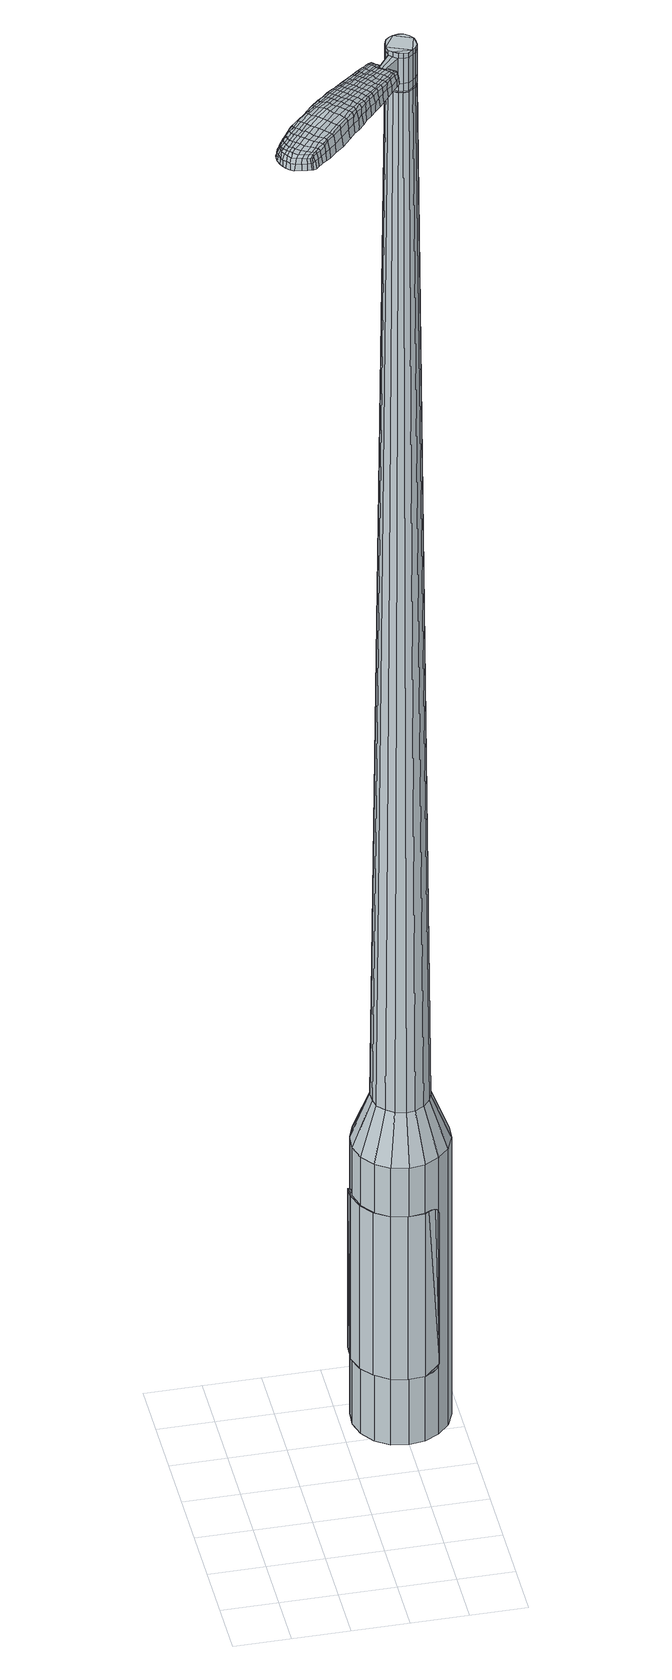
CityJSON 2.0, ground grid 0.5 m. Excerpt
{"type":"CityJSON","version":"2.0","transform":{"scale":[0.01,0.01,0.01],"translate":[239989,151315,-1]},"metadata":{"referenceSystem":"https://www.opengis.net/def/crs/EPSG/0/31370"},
"CityObjects":{
"object1":{"type":"GenericCityObject","attributes":{"cluster":847,"mean_distance_to_centroid":0.291,"new_centroid_x":239990.52,"new_centroid_y":151317.31,"mean_distance_to_camera":11.3,"H1":-0.989,"H2":-6.41,"Z_final":115,"cluster2":80,"proj_x":239988.23,"proj_y":151315.17,"id_line":42787,"bearing_l":316.93,"distance":3.13,"orientation":"right","G_obj":226.93},"geometry":[{"type":"MultiSurface","lod":"2","boundaries":[[[0,1,2,3]],[[1,4,5,2]],[[4,6,7,5]],[[6,8,9,7]],[[8,10,11,9]],[[10,12,13,11]],[[12,14,15,13]],[[14,16,17,15]],[[16,18,19,17]],[[18,20,21,19]],[[20,22,23,21]],[[22,24,25,23]],[[24,26,27,25]],[[26,28,29,27]],[[28,30,31,29]],[[30,32,33,31]],[[32,34,35,33]],[[34,0,3,35]],[[36,37,38,39]],[[38,40,41,42]],[[41,43,42]],[[42,44,45,46]],[[45,47,46]],[[46,48,49,50]],[[49,51,50]],[[42,46,50,38]],[[50,52,39,38]],[[53,36,39]],[[2,5,7,35]],[[7,9,11,15]],[[11,13,15]],[[15,17,19,23]],[[19,21,23]],[[23,25,27,31]],[[27,29,31]],[[15,23,31,7]],[[31,33,35,7]],[[3,2,35]],[[1,0,54,55]],[[0,34,56,54]],[[34,32,57,56]],[[32,30,58,57]],[[30,28,59,58]],[[28,26,60,59]],[[26,24,61,60]],[[24,22,62,61]],[[22,20,63,62]],[[20,18,64,63]],[[18,16,65,64]],[[16,14,66,65]],[[14,12,67,66]],[[12,10,68,67]],[[10,8,69,68]],[[8,6,70,69]],[[6,4,71,70]],[[4,1,55,71]],[[55,54,72,73]],[[54,56,74,72]],[[56,57,75,74]],[[57,58,76,75]],[[58,59,77,76]],[[59,60,78,77]],[[60,61,79,78]],[[61,62,80,79]],[[62,63,81,80]],[[63,64,82,81]],[[64,65,83,82]],[[65,66,84,83]],[[66,67,85,84]],[[67,68,86,85]],[[68,69,87,86]],[[69,70,88,87]],[[70,71,89,88]],[[71,55,73,89]],[[72,90,91,92]],[[93,94,90,72]],[[95,96,94,93]],[[97,98,96,95]],[[77,99,98,97]],[[78,100,99,77]],[[101,102,100,78]],[[80,103,102,101]],[[104,105,103,80]],[[82,106,105,104]],[[107,108,106,82]],[[109,110,108,107]],[[85,111,110,109]],[[86,112,111,85]],[[113,114,112,86]],[[88,115,114,113]],[[89,116,115,88]],[[92,91,116,89]],[[117,118,119,120]],[[121,117,120,122]],[[123,121,122,124]],[[125,123,124,126]],[[127,125,126,128]],[[129,127,128,130]],[[131,129,130,132]],[[133,131,132,134]],[[135,133,134,136]],[[137,135,136,138]],[[139,137,138,140]],[[141,139,140,142]],[[143,141,142,144]],[[145,143,144,146]],[[147,145,146,148]],[[149,147,148,150]],[[73,72,92]],[[74,93,72]],[[74,75,95,93]],[[75,76,97,95]],[[76,77,97]],[[79,101,78]],[[79,80,101]],[[81,104,80]],[[81,82,104]],[[83,107,82]],[[83,84,109,107]],[[84,85,109]],[[87,113,86]],[[87,88,113]],[[73,92,89]],[[151,91,90]],[[151,116,91]],[[152,114,115]],[[152,112,114]],[[153,110,111]],[[153,154,108,110]],[[154,106,108]],[[155,105,106]],[[155,103,105]],[[156,102,103]],[[156,100,102]],[[157,98,99]],[[157,158,96,98]],[[158,159,94,96]],[[159,90,94]],[[39,52,149,160]],[[151,90,161,150]],[[53,39,160,118]],[[90,159,119,161]],[[36,53,118,117]],[[159,158,120,119]],[[37,36,117,121]],[[158,157,122,120]],[[38,37,121,123]],[[157,99,124,122]],[[40,38,123,125]],[[99,100,126,124]],[[41,40,125,127]],[[100,156,128,126]],[[43,41,127,129]],[[156,103,130,128]],[[42,43,129,131]],[[103,155,132,130]],[[44,42,131,133]],[[155,106,134,132]],[[45,44,133,135]],[[106,154,136,134]],[[47,45,135,137]],[[154,153,138,136]],[[46,47,137,139]],[[153,111,140,138]],[[48,46,139,141]],[[111,112,142,140]],[[49,48,141,143]],[[112,152,144,142]],[[51,49,143,145]],[[152,115,146,144]],[[50,51,145,147]],[[115,116,148,146]],[[52,50,147,149]],[[116,151,150,148]],[[149,150,162,163]],[[150,161,164,162]],[[161,119,165,164]],[[119,118,166,165]],[[118,160,167,166]],[[160,149,163,167]],[[168,169,170,171]],[[172,168,171,173]],[[168,172,174,175]],[[169,168,175,176]],[[177,178,179,180]],[[181,177,180,182]],[[177,181,183,184]],[[178,177,184,185]],[[186,187,188,189]],[[190,186,189,191]],[[186,190,192,193]],[[187,186,193,194]],[[195,196,197,198]],[[199,195,198,200]],[[195,199,201,202]],[[196,195,202,203]],[[204,205,206,207]],[[208,204,207,209]],[[204,208,210,211]],[[205,204,211,212]],[[213,214,215,216]],[[217,213,216,218]],[[213,217,219,220]],[[214,213,220,221]],[[222,223,224,225]],[[214,222,225,215]],[[222,214,221,226]],[[223,222,226,227]],[[228,229,230,231]],[[223,228,231,224]],[[228,223,227,232]],[[229,228,232,233]],[[234,172,173,235]],[[229,234,235,230]],[[234,229,233,236]],[[172,234,236,174]],[[237,238,239,240]],[[241,237,240,242]],[[237,241,243,244]],[[238,237,244,245]],[[246,247,248,249]],[[238,246,249,239]],[[246,238,245,250]],[[247,246,250,251]],[[252,253,254,255]],[[247,252,255,248]],[[252,247,251,256]],[[253,252,256,257]],[[258,259,260,261]],[[253,258,261,254]],[[258,253,257,262]],[[259,258,262,263]],[[264,169,176,265]],[[259,264,265,260]],[[264,259,263,266]],[[169,264,266,170]],[[267,268,269,270]],[[271,267,270,272]],[[267,271,273,274]],[[268,267,274,275]],[[276,277,278,279]],[[268,276,279,269]],[[276,268,275,280]],[[277,276,280,281]],[[282,283,284,285]],[[277,282,285,278]],[[282,277,281,286]],[[283,282,286,287]],[[288,181,182,289]],[[283,288,289,284]],[[288,283,287,290]],[[181,288,290,183]],[[291,292,293,294]],[[295,291,294,296]],[[291,295,297,298]],[[292,291,298,299]],[[300,301,302,303]],[[292,300,303,293]],[[300,292,299,304]],[[301,300,304,305]],[[306,307,308,309]],[[301,306,309,302]],[[306,301,305,310]],[[307,306,310,311]],[[312,313,314,315]],[[307,312,315,308]],[[312,307,311,316]],[[313,312,316,317]],[[318,178,185,319]],[[313,318,319,314]],[[318,313,317,320]],[[178,318,320,179]],[[321,207,206,322]],[[323,321,322,324]],[[321,323,325,326]],[[207,321,326,209]],[[327,323,324,328]],[[329,327,328,330]],[[327,329,331,332]],[[323,327,332,325]],[[333,329,330,334]],[[335,333,334,336]],[[333,335,337,338]],[[329,333,338,331]],[[339,335,336,340]],[[341,339,340,342]],[[339,341,343,344]],[[335,339,344,337]],[[345,341,342,346]],[[196,345,346,197]],[[345,196,203,347]],[[341,345,347,343]],[[348,349,194,193]],[[350,348,193,192]],[[348,350,351,352]],[[349,348,352,353]],[[354,355,353,352]],[[356,354,352,351]],[[354,356,357,358]],[[355,354,358,359]],[[360,361,359,358]],[[362,360,358,357]],[[360,362,363,364]],[[361,360,364,365]],[[366,367,365,364]],[[368,366,364,363]],[[366,368,201,199]],[[367,366,199,200]],[[369,370,371,372]],[[271,369,372,273]],[[369,271,272,373]],[[370,369,373,374]],[[375,190,191,376]],[[370,375,376,371]],[[375,370,374,377]],[[190,375,377,192]],[[378,379,380,381]],[[217,378,381,219]],[[378,217,218,382]],[[379,378,382,383]],[[384,385,386,387]],[[379,384,387,380]],[[384,379,383,388]],[[385,384,388,389]],[[390,187,194,391]],[[385,390,391,386]],[[390,385,389,392]],[[187,390,392,188]],[[393,394,395,396]],[[175,393,396,176]],[[393,175,174,397]],[[394,393,397,398]],[[399,400,401,402]],[[394,399,402,395]],[[399,394,398,403]],[[400,399,403,404]],[[405,198,197,406]],[[400,405,406,401]],[[405,400,404,407]],[[198,405,407,200]],[[408,409,410,411]],[[180,408,411,182]],[[408,180,179,412]],[[409,408,412,413]],[[414,202,201,415]],[[409,414,415,410]],[[414,409,413,416]],[[202,414,416,203]],[[417,418,419,420]],[[295,417,420,297]],[[417,295,296,421]],[[418,417,421,422]],[[423,208,209,424]],[[418,423,424,419]],[[423,418,422,425]],[[208,423,425,210]],[[426,427,428,429]],[[241,426,429,243]],[[426,241,242,430]],[[427,426,430,431]],[[432,433,434,435]],[[427,432,435,428]],[[432,427,431,436]],[[433,432,436,437]],[[438,205,212,439]],[[433,438,439,434]],[[438,433,437,440]],[[205,438,440,206]],[[441,442,431,430]],[[240,441,430,242]],[[441,240,239,443]],[[442,441,443,444]],[[445,446,437,436]],[[442,445,436,431]],[[445,442,444,447]],[[446,445,447,448]],[[449,322,206,440]],[[446,449,440,437]],[[449,446,448,450]],[[322,449,450,324]],[[451,452,453,454]],[[298,451,454,299]],[[451,298,297,420]],[[452,451,420,419]],[[455,326,325,456]],[[452,455,456,453]],[[455,452,419,424]],[[326,455,424,209]],[[457,458,444,443]],[[249,457,443,239]],[[457,249,248,459]],[[458,457,459,460]],[[461,462,448,447]],[[458,461,447,444]],[[461,458,460,463]],[[462,461,463,464]],[[465,328,324,450]],[[462,465,450,448]],[[465,462,464,466]],[[328,465,466,330]],[[467,468,469,470]],[[304,467,470,305]],[[467,304,299,454]],[[468,467,454,453]],[[471,332,331,472]],[[468,471,472,469]],[[471,468,453,456]],[[332,471,456,325]],[[473,474,460,459]],[[255,473,459,248]],[[473,255,254,475]],[[474,473,475,476]],[[477,478,464,463]],[[474,477,463,460]],[[477,474,476,479]],[[478,477,479,480]],[[481,334,330,466]],[[478,481,466,464]],[[481,478,480,482]],[[334,481,482,336]],[[483,484,485,486]],[[310,483,486,311]],[[483,310,305,470]],[[484,483,470,469]],[[487,338,337,488]],[[484,487,488,485]],[[487,484,469,472]],[[338,487,472,331]],[[489,490,476,475]],[[261,489,475,254]],[[489,261,260,491]],[[490,489,491,492]],[[493,494,480,479]],[[490,493,479,476]],[[493,490,492,495]],[[494,493,495,496]],[[497,340,336,482]],[[494,497,482,480]],[[497,494,496,498]],[[340,497,498,342]],[[499,500,501,502]],[[316,499,502,317]],[[499,316,311,486]],[[500,499,486,485]],[[503,344,343,504]],[[500,503,504,501]],[[503,500,485,488]],[[344,503,488,337]],[[505,506,492,491]],[[265,505,491,260]],[[505,265,176,396]],[[506,505,396,395]],[[507,508,496,495]],[[506,507,495,492]],[[507,506,395,402]],[[508,507,402,401]],[[509,346,342,498]],[[508,509,498,496]],[[509,508,401,406]],[[346,509,406,197]],[[510,511,413,412]],[[320,510,412,179]],[[510,320,317,502]],[[511,510,502,501]],[[512,347,203,416]],[[511,512,416,413]],[[512,511,501,504]],[[347,512,504,343]],[[513,514,374,373]],[[270,513,373,272]],[[513,270,269,515]],[[514,513,515,516]],[[517,350,192,377]],[[514,517,377,374]],[[517,514,516,518]],[[350,517,518,351]],[[519,520,521,522]],[[220,519,522,221]],[[519,220,219,381]],[[520,519,381,380]],[[523,524,525,526]],[[520,523,526,521]],[[523,520,380,387]],[[524,523,387,386]],[[527,349,353,528]],[[524,527,528,525]],[[527,524,386,391]],[[349,527,391,194]],[[529,530,516,515]],[[279,529,515,269]],[[529,279,278,531]],[[530,529,531,532]],[[533,356,351,518]],[[530,533,518,516]],[[533,530,532,534]],[[356,533,534,357]],[[535,536,537,538]],[[226,535,538,227]],[[535,226,221,522]],[[536,535,522,521]],[[539,540,541,542]],[[536,539,542,537]],[[539,536,521,526]],[[540,539,526,525]],[[543,355,359,544]],[[540,543,544,541]],[[543,540,525,528]],[[355,543,528,353]],[[545,546,532,531]],[[285,545,531,278]],[[545,285,284,547]],[[546,545,547,548]],[[549,362,357,534]],[[546,549,534,532]],[[549,546,548,550]],[[362,549,550,363]],[[551,552,553,554]],[[232,551,554,233]],[[551,232,227,538]],[[552,551,538,537]],[[555,556,557,558]],[[552,555,558,553]],[[555,552,537,542]],[[556,555,542,541]],[[559,361,365,560]],[[556,559,560,557]],[[559,556,541,544]],[[361,559,544,359]],[[561,562,548,547]],[[289,561,547,284]],[[561,289,182,411]],[[562,561,411,410]],[[563,368,363,550]],[[562,563,550,548]],[[563,562,410,415]],[[368,563,415,201]],[[564,565,398,397]],[[236,564,397,174]],[[564,236,233,554]],[[565,564,554,553]],[[566,567,404,403]],[[565,566,403,398]],[[566,565,553,558]],[[567,566,558,557]],[[568,367,200,407]],[[567,568,407,404]],[[568,567,557,560]],[[367,568,560,365]],[[569,570,571,572]],[[572,571,573,574]],[[575,573,571,576]],[[576,571,570,577]],[[578,579,580,581]],[[581,580,582,583]],[[584,582,580,585]],[[585,580,579,586]],[[587,588,589,590]],[[590,589,591,592]],[[593,591,589,594]],[[594,589,588,595]],[[596,597,598,599]],[[599,598,600,601]],[[602,600,598,603]],[[603,598,597,604]],[[605,606,607,608]],[[608,607,609,610]],[[611,609,607,612]],[[612,607,606,613]],[[614,615,616,617]],[[617,616,618,619]],[[620,618,616,621]],[[621,616,615,622]],[[623,624,625,626]],[[626,625,615,614]],[[622,615,625,627]],[[627,625,624,628]],[[629,630,631,632]],[[632,631,624,623]],[[628,624,631,633]],[[633,631,630,634]],[[574,573,635,636]],[[636,635,630,629]],[[634,630,635,637]],[[637,635,573,575]],[[638,639,640,641]],[[641,640,642,643]],[[644,642,640,645]],[[645,640,639,646]],[[647,648,649,650]],[[650,649,639,638]],[[646,639,649,651]],[[651,649,648,652]],[[653,654,655,656]],[[656,655,648,647]],[[652,648,655,657]],[[657,655,654,658]],[[659,660,661,662]],[[662,661,654,653]],[[658,654,661,663]],[[663,661,660,664]],[[577,570,665,666]],[[666,665,660,659]],[[664,660,665,667]],[[667,665,570,569]],[[668,669,670,671]],[[671,670,672,673]],[[674,672,670,675]],[[675,670,669,676]],[[677,678,679,680]],[[680,679,669,668]],[[676,669,679,681]],[[681,679,678,682]],[[683,684,685,686]],[[686,685,678,677]],[[682,678,685,687]],[[687,685,684,688]],[[583,582,689,690]],[[690,689,684,683]],[[688,684,689,691]],[[691,689,582,584]],[[692,693,694,695]],[[695,694,696,697]],[[698,696,694,699]],[[699,694,693,700]],[[701,702,703,704]],[[704,703,693,692]],[[700,693,703,705]],[[705,703,702,706]],[[707,708,709,710]],[[710,709,702,701]],[[706,702,709,711]],[[711,709,708,712]],[[713,714,715,716]],[[716,715,708,707]],[[712,708,715,717]],[[717,715,714,718]],[[586,579,719,720]],[[720,719,714,713]],[[718,714,719,721]],[[721,719,579,578]],[[605,608,722,723]],[[723,722,724,725]],[[726,724,722,727]],[[727,722,608,610]],[[725,724,728,729]],[[729,728,730,731]],[[732,730,728,733]],[[733,728,724,726]],[[731,730,734,735]],[[735,734,736,737]],[[738,736,734,739]],[[739,734,730,732]],[[737,736,740,741]],[[741,740,742,743]],[[744,742,740,745]],[[745,740,736,738]],[[743,742,746,747]],[[747,746,597,596]],[[604,597,746,748]],[[748,746,742,744]],[[595,749,750,594]],[[594,750,751,593]],[[752,751,750,753]],[[753,750,749,754]],[[754,755,756,753]],[[753,756,757,752]],[[758,757,756,759]],[[759,756,755,760]],[[760,761,762,759]],[[759,762,763,758]],[[764,763,762,765]],[[765,762,761,766]],[[766,767,768,765]],[[765,768,769,764]],[[602,769,768,600]],[[600,768,767,601]],[[770,771,772,773]],[[773,772,672,674]],[[673,672,772,774]],[[774,772,771,775]],[[592,591,776,777]],[[777,776,771,770]],[[775,771,776,778]],[[778,776,591,593]],[[779,780,781,782]],[[782,781,618,620]],[[619,618,781,783]],[[783,781,780,784]],[[785,786,787,788]],[[788,787,780,779]],[[784,780,787,789]],[[789,787,786,790]],[[595,588,791,792]],[[792,791,786,785]],[[790,786,791,793]],[[793,791,588,587]],[[794,795,796,797]],[[797,796,576,577]],[[575,576,796,798]],[[798,796,795,799]],[[800,801,802,803]],[[803,802,795,794]],[[799,795,802,804]],[[804,802,801,805]],[[596,599,806,807]],[[807,806,801,800]],[[805,801,806,808]],[[808,806,599,601]],[[809,810,811,812]],[[812,811,581,583]],[[578,581,811,813]],[[813,811,810,814]],[[602,603,815,816]],[[816,815,810,809]],[[814,810,815,817]],[[817,815,603,604]],[[818,819,820,821]],[[821,820,696,698]],[[697,696,820,822]],[[822,820,819,823]],[[610,609,824,825]],[[825,824,819,818]],[[823,819,824,826]],[[826,824,609,611]],[[827,828,642,829]],[[829,642,644]],[[643,642,830]],[[642,828,830]],[[831,832,833,834]],[[834,833,828,827]],[[830,828,833,835]],[[835,833,832,836]],[[613,606,837,838]],[[838,837,832,831]],[[836,832,837,839]],[[839,837,606,605]],[[840,841,830]],[[830,841,641,643]],[[638,641,841,842]],[[842,841,840,843]],[[836,844,845,835]],[[835,845,840,830]],[[843,840,845,846]],[[846,845,844,847]],[[605,723,848,839]],[[839,848,844,836]],[[847,844,848,849]],[[849,848,723,725]],[[850,851,852,853]],[[853,852,699,700]],[[698,699,852,821]],[[821,852,851,818]],[[726,727,854,855]],[[855,854,851,850]],[[818,851,854,825]],[[825,854,727,610]],[[843,856,857,842]],[[842,857,650,638]],[[647,650,857,858]],[[858,857,856,859]],[[847,860,861,846]],[[846,861,856,843]],[[859,856,861,862]],[[862,861,860,863]],[[725,729,864,849]],[[849,864,860,847]],[[863,860,864,865]],[[865,864,729,731]],[[866,867,868,869]],[[869,868,705,706]],[[700,705,868,853]],[[853,868,867,850]],[[732,733,870,871]],[[871,870,867,866]],[[850,867,870,855]],[[855,870,733,726]],[[859,872,873,858]],[[858,873,656,647]],[[653,656,873,874]],[[874,873,872,875]],[[863,876,877,862]],[[862,877,872,859]],[[875,872,877,878]],[[878,877,876,879]],[[731,735,880,865]],[[865,880,876,863]],[[879,876,880,881]],[[881,880,735,737]],[[882,883,884,885]],[[885,884,711,712]],[[706,711,884,869]],[[869,884,883,866]],[[738,739,886,887]],[[887,886,883,882]],[[866,883,886,871]],[[871,886,739,732]],[[875,888,889,874]],[[874,889,662,653]],[[659,662,889,890]],[[890,889,888,891]],[[879,892,893,878]],[[878,893,888,875]],[[891,888,893,894]],[[894,893,892,895]],[[737,741,896,881]],[[881,896,892,879]],[[895,892,896,897]],[[897,896,741,743]],[[898,899,900,901]],[[901,900,717,718]],[[712,717,900,885]],[[885,900,899,882]],[[744,745,902,903]],[[903,902,899,898]],[[882,899,902,887]],[[887,902,745,738]],[[891,904,905,890]],[[890,905,666,659]],[[577,666,905,797]],[[797,905,904,794]],[[895,906,907,894]],[[894,907,904,891]],[[794,904,907,803]],[[803,907,906,800]],[[743,747,908,897]],[[897,908,906,895]],[[800,906,908,807]],[[807,908,747,596]],[[814,909,910,813]],[[813,910,721,578]],[[718,721,910,901]],[[901,910,909,898]],[[604,748,911,817]],[[817,911,909,814]],[[898,909,911,903]],[[903,911,748,744]],[[775,912,913,774]],[[774,913,671,673]],[[668,671,913,914]],[[914,913,912,915]],[[593,751,916,778]],[[778,916,912,775]],[[915,912,916,917]],[[917,916,751,752]],[[918,919,920,921]],[[921,920,621,622]],[[620,621,920,782]],[[782,920,919,779]],[[922,923,924,925]],[[925,924,919,918]],[[779,919,924,788]],[[788,924,923,785]],[[754,749,926,927]],[[927,926,923,922]],[[785,923,926,792]],[[792,926,749,595]],[[915,928,929,914]],[[914,929,680,668]],[[677,680,929,930]],[[930,929,928,931]],[[752,757,932,917]],[[917,932,928,915]],[[931,928,932,933]],[[933,932,757,758]],[[934,935,936,937]],[[937,936,627,628]],[[622,627,936,921]],[[921,936,935,918]],[[938,939,940,941]],[[941,940,935,934]],[[918,935,940,925]],[[925,940,939,922]],[[760,755,942,943]],[[943,942,939,938]],[[922,939,942,927]],[[927,942,755,754]],[[931,944,945,930]],[[930,945,686,677]],[[683,686,945,946]],[[946,945,944,947]],[[758,763,948,933]],[[933,948,944,931]],[[947,944,948,949]],[[949,948,763,764]],[[950,951,952,953]],[[953,952,633,634]],[[628,633,952,937]],[[937,952,951,934]],[[954,955,956,957]],[[957,956,951,950]],[[934,951,956,941]],[[941,956,955,938]],[[766,761,958,959]],[[959,958,955,954]],[[938,955,958,943]],[[943,958,761,760]],[[947,960,961,946]],[[946,961,690,683]],[[583,690,961,812]],[[812,961,960,809]],[[764,769,962,949]],[[949,962,960,947]],[[809,960,962,816]],[[816,962,769,602]],[[799,963,964,798]],[[798,964,637,575]],[[634,637,964,953]],[[953,964,963,950]],[[805,965,966,804]],[[804,966,963,799]],[[950,963,966,957]],[[957,966,965,954]],[[601,767,967,808]],[[808,967,965,805]],[[954,965,967,959]],[[959,967,767,766]],[[569,572,171,170]],[[572,574,173,171]],[[584,585,184,183]],[[585,586,185,184]],[[587,590,189,188]],[[590,592,191,189]],[[611,612,211,210]],[[612,613,212,211]],[[614,617,216,215]],[[617,619,218,216]],[[623,626,225,224]],[[626,614,215,225]],[[629,632,231,230]],[[632,623,224,231]],[[574,636,235,173]],[[636,629,230,235]],[[644,645,244,243]],[[645,646,245,244]],[[646,651,250,245]],[[651,652,251,250]],[[652,657,256,251]],[[657,658,257,256]],[[658,663,262,257]],[[663,664,263,262]],[[664,667,266,263]],[[667,569,170,266]],[[674,675,274,273]],[[675,676,275,274]],[[676,681,280,275]],[[681,682,281,280]],[[682,687,286,281]],[[687,688,287,286]],[[688,691,290,287]],[[691,584,183,290]],[[692,695,294,293]],[[695,697,296,294]],[[701,704,303,302]],[[704,692,293,303]],[[707,710,309,308]],[[710,701,302,309]],[[713,716,315,314]],[[716,707,308,315]],[[586,720,319,185]],[[720,713,314,319]],[[770,773,372,371]],[[773,674,273,372]],[[592,777,376,191]],[[777,770,371,376]],[[619,783,382,218]],[[783,784,383,382]],[[784,789,388,383]],[[789,790,389,388]],[[790,793,392,389]],[[793,587,188,392]],[[697,822,421,296]],[[822,823,422,421]],[[823,826,425,422]],[[826,611,210,425]],[[827,829,429,428]],[[829,644,243,429]],[[831,834,435,434]],[[834,827,428,435]],[[613,838,439,212]],[[838,831,434,439]],[[968,969,970,971]],[[972,973,971,970]],[[974,975,976,977]],[[978,979,980,981]],[[969,982,983,970]],[[984,972,970,983]],[[985,974,977,986]],[[987,988,979,978]],[[982,989,990,983]],[[990,991,984,983]],[[992,985,986,993]],[[994,988,987,995]],[[989,996,997,990]],[[997,998,991,990]],[[999,992,993,1000]],[[1001,994,995,1002]],[[1003,1004,1005,1006]],[[1007,1008,1004,1003]],[[1007,1009,1010,1008]],[[1009,1011,1012,1010]],[[1013,1014,1015,1016]],[[1017,1018,1014,1013]],[[1019,1020,1018,1017]],[[1021,1022,1020,1019]],[[1016,1005,1004,1013]],[[1013,1004,1008,1017]],[[1008,1010,1019,1017]],[[1010,1012,1021,1019]],[[977,976,973,972]],[[986,977,972,984]],[[991,993,986,984]],[[998,1000,993,991]],[[978,981,975,974]],[[987,978,974,985]],[[995,987,985,992]],[[1002,995,992,999]],[[979,1003,1006,980]],[[988,1007,1003,979]],[[1009,1007,988,994]],[[1011,1009,994,1001]],[[1023,1024,1025,1026]],[[1025,1027,1028,1029]],[[1025,1029,1030,1031]],[[1025,1031,1026]],[[1032,1023,1026,1033]],[[1034,1033,1026,1035]],[[1036,1035,1026]],[[1037,1025,1024,1038]],[[1039,1037,1038,1040]],[[1041,1039,1040,1042]],[[1043,1041,1042,1044]],[[1045,1043,1044,1046]],[[1046,1047,1048,1049]],[[1046,1049,1050,1051]],[[1046,1051,1052,1053]],[[1052,1054,1055,1056]],[[1052,1056,1057,1058]],[[1052,1058,1053]],[[1046,1053,1045]],[[1059,1060,1024,1023]],[[1061,1062,1027,1025]],[[1063,1064,1036,1026]],[[1060,1065,1038,1024]],[[1066,1061,1025,1037]],[[1065,1067,1040,1038]],[[1068,1066,1037,1039]],[[1067,1069,1042,1040]],[[1070,1068,1039,1041]],[[1069,1071,1044,1042]],[[1072,1070,1041,1043]],[[1071,1073,1046,1044]],[[1074,1072,1043,1045]],[[1073,1075,1047,1046]],[[1076,1077,1054,1052]],[[1078,1074,1045,1053]],[[1048,1047,1075,1079]],[[1049,1048,1079,1080]],[[1050,1049,1080,1081]],[[1051,1050,1081,1082]],[[1052,1051,1082,1076]],[[1083,1059,1023,1032]],[[1084,1083,1032,1033]],[[1085,1084,1033,1034]],[[1086,1085,1034,1035]],[[1064,1086,1035,1036]],[[1028,1027,1062,1087]],[[1055,1054,1077,1088]],[[1029,1028,1087,1089]],[[1030,1029,1089,1090]],[[1031,1030,1090,1091]],[[1026,1031,1091,1063]],[[1056,1055,1088,1092]],[[1057,1056,1092,1093]],[[1058,1057,1093,1094]],[[1053,1058,1094,1078]]]}]}
},
"vertices":[
[123,197,384],[114,209,384],[114,209,96],[123,197,96],[110,223,384],[110,223,96],[111,238,384],[111,238,96],[116,251,384],[116,251,96],[127,262,384],[127,262,96],[140,269,384],[140,269,96],[154,271,384],[154,271,96],[169,267,384],[169,267,96],[181,259,384],[181,259,96],[190,248,384],[190,248,96],[194,233,384],[194,233,96],[193,219,384],[193,219,96],[187,205,384],[187,205,96],[177,195,384],[177,195,96],[164,188,384],[164,188,96],[150,186,384],[150,186,96],[135,189,384],[135,189,96],[151,215,1524],[156,215,1524],[160,218,1524],[143,219,1524],[163,221,1524],[165,225,1524],[164,234,1524],[165,230,1524],[161,238,1524],[157,241,1524],[148,241,1524],[153,242,1524],[144,239,1524],[141,236,1524],[139,227,1524],[139,231,1524],[140,222,1524],[147,216,1524],[135,210,429],[129,217,429],[142,205,429],[151,203,429],[159,204,429],[167,208,429],[173,215,429],[176,223,429],[177,231,429],[174,240,429],[169,247,429],[162,252,429],[153,253,429],[145,252,429],[137,248,429],[131,242,429],[127,234,429],[127,225,429],[143,219,1483],[140,222,1483],[147,216,1483],[151,215,1483],[156,215,1483],[160,218,1483],[163,221,1483],[165,225,1483],[165,230,1483],[164,234,1483],[161,238,1483],[157,241,1483],[153,242,1483],[148,241,1483],[144,239,1483],[141,236,1483],[139,231,1483],[139,227,1483],[143,219,1485],[140,223,1485],[140,223,1483],[147,217,1483],[147,217,1485],[151,216,1483],[151,216,1485],[156,216,1483],[156,216,1485],[160,218,1485],[163,221,1485],[164,225,1483],[164,225,1485],[165,230,1485],[163,234,1483],[163,234,1485],[161,238,1485],[157,240,1483],[157,240,1485],[153,241,1483],[153,241,1485],[148,241,1485],[144,239,1485],[141,235,1483],[141,235,1485],[139,231,1485],[139,227,1485],[151,215,1519],[147,216,1519],[147,216,1493],[151,215,1493],[156,215,1519],[156,215,1493],[160,218,1519],[160,218,1493],[163,221,1519],[163,221,1493],[165,225,1519],[165,225,1493],[165,230,1519],[165,230,1493],[164,234,1519],[164,234,1493],[161,238,1519],[161,238,1493],[157,241,1519],[157,241,1493],[153,242,1519],[153,242,1493],[148,241,1519],[148,241,1493],[144,239,1519],[144,239,1493],[141,236,1519],[141,236,1493],[139,231,1519],[139,231,1493],[139,227,1519],[139,227,1493],[140,222,1519],[140,222,1493],[140,222,1485],[141,236,1485],[153,242,1485],[157,241,1485],[164,234,1485],[165,225,1485],[156,215,1485],[151,215,1485],[147,216,1485],[143,219,1519],[143,219,1493],[128,207,1513],[128,207,1518],[130,205,1513],[132,203,1513],[132,203,1518],[130,205,1518],[65,164,1519],[70,169,1518],[68,169,1509],[63,164,1510],[59,158,1519],[57,158,1510],[61,158,1526],[67,164,1525],[72,169,1525],[93,138,1519],[98,143,1518],[97,145,1525],[93,139,1525],[87,131,1519],[87,133,1526],[88,129,1510],[93,136,1510],[98,141,1509],[30,96,1519],[28,99,1519],[27,98,1513],[30,95,1513],[34,94,1519],[33,93,1513],[35,95,1524],[31,97,1524],[29,100,1524],[81,150,1530],[86,156,1529],[83,158,1529],[78,152,1530],[74,143,1531],[72,146,1531],[77,141,1530],[83,148,1530],[88,153,1529],[136,209,1512],[134,211,1512],[133,210,1517],[135,208,1517],[138,207,1512],[137,206,1517],[137,206,1506],[135,209,1506],[133,211,1506],[26,120,1519],[28,123,1519],[26,123,1512],[24,120,1512],[24,118,1518],[23,118,1512],[26,118,1522],[27,119,1523],[29,122,1524],[30,126,1519],[34,131,1519],[32,131,1512],[29,127,1512],[32,126,1524],[35,130,1525],[38,135,1519],[43,141,1519],[41,141,1511],[36,136,1511],[39,135,1526],[45,141,1526],[51,150,1519],[49,150,1510],[53,149,1526],[119,215,1513],[113,210,1513],[114,210,1518],[120,215,1517],[123,219,1512],[123,218,1516],[122,219,1506],[117,215,1507],[112,210,1507],[108,205,1514],[102,200,1515],[104,199,1520],[109,204,1519],[106,205,1507],[100,200,1507],[97,194,1515],[91,189,1516],[93,189,1522],[98,194,1521],[95,195,1508],[89,189,1508],[86,184,1517],[81,179,1517],[82,179,1524],[88,184,1523],[84,184,1508],[79,179,1509],[75,174,1518],[77,174,1524],[73,174,1509],[51,95,1519],[54,97,1519],[53,98,1524],[50,96,1523],[49,94,1518],[49,95,1522],[49,92,1512],[52,93,1512],[54,95,1512],[57,100,1519],[62,104,1519],[61,105,1525],[57,101,1524],[58,99,1512],[62,102,1512],[66,108,1519],[72,114,1519],[71,116,1526],[65,110,1526],[66,106,1511],[72,112,1511],[79,122,1519],[79,124,1526],[80,120,1510],[141,194,1513],[136,188,1513],[136,187,1507],[141,193,1507],[144,199,1512],[144,198,1506],[143,199,1516],[140,196,1517],[135,190,1518],[131,183,1514],[126,177,1515],[126,175,1507],[131,181,1507],[131,184,1519],[126,178,1520],[121,171,1515],[117,165,1516],[117,164,1508],[122,169,1508],[121,173,1521],[116,167,1522],[112,160,1517],[107,154,1517],[107,152,1509],[112,158,1508],[111,161,1523],[107,156,1524],[102,149,1518],[103,147,1509],[102,150,1524],[131,205,1519],[129,206,1519],[126,199,1520],[124,201,1520],[128,197,1520],[133,203,1519],[121,194,1522],[119,195,1522],[116,188,1523],[114,190,1523],[118,186,1523],[123,191,1521],[111,183,1524],[109,185,1524],[106,177,1525],[104,179,1525],[108,175,1525],[113,180,1524],[101,172,1526],[99,174,1526],[96,166,1527],[94,168,1527],[98,164,1527],[103,170,1526],[91,161,1528],[88,163,1528],[93,159,1528],[33,99,1527],[31,102,1527],[37,97,1526],[40,101,1527],[36,103,1528],[34,105,1528],[41,107,1529],[38,110,1529],[44,105,1528],[49,110,1530],[46,113,1530],[43,115,1530],[51,118,1531],[48,121,1531],[54,115,1530],[60,122,1531],[57,125,1531],[54,127,1531],[66,134,1531],[63,137,1531],[69,131,1531],[47,93,1518],[44,92,1519],[44,91,1513],[47,91,1513],[47,94,1523],[44,94,1523],[39,93,1519],[39,92,1513],[40,94,1524],[24,116,1518],[23,113,1518],[25,113,1523],[25,116,1523],[22,116,1513],[22,113,1513],[23,109,1519],[24,105,1519],[25,106,1524],[25,110,1523],[22,109,1513],[23,105,1513],[25,102,1519],[27,103,1524],[25,101,1513],[68,163,1528],[70,161,1528],[75,166,1528],[73,168,1527],[62,157,1528],[63,155,1529],[71,159,1529],[74,157,1530],[79,162,1529],[77,165,1528],[65,153,1529],[67,151,1530],[76,155,1530],[81,160,1529],[70,148,1531],[92,141,1528],[90,142,1529],[84,135,1529],[86,134,1528],[96,146,1527],[95,148,1528],[87,145,1529],[81,138,1530],[92,150,1528],[144,201,1512],[143,202,1512],[142,202,1517],[143,201,1517],[144,200,1506],[143,201,1506],[141,205,1512],[139,204,1517],[140,204,1506],[125,219,1512],[126,218,1512],[125,218,1506],[124,219,1506],[125,218,1517],[126,217,1517],[128,217,1512],[130,215,1512],[129,214,1506],[127,216,1506],[127,215,1517],[129,214,1517],[132,213,1512],[131,212,1506],[131,212,1517],[121,214,1519],[122,213,1519],[116,209,1520],[117,208,1520],[124,212,1519],[126,210,1519],[118,206,1520],[120,204,1520],[127,208,1519],[122,203,1520],[139,197,1519],[138,198,1519],[133,192,1520],[135,191,1520],[136,200,1519],[131,195,1520],[110,204,1521],[111,203,1521],[105,199,1522],[106,197,1522],[113,201,1521],[115,199,1521],[108,196,1522],[110,194,1523],[117,197,1522],[112,192,1523],[130,185,1521],[128,187,1521],[123,181,1522],[125,180,1522],[126,189,1521],[121,183,1522],[99,193,1523],[101,192,1523],[94,188,1524],[96,187,1524],[103,190,1523],[105,189,1524],[97,185,1525],[99,183,1525],[107,187,1524],[102,181,1525],[120,174,1523],[119,175,1523],[114,170,1524],[115,168,1524],[116,178,1524],[111,172,1525],[89,183,1525],[90,182,1525],[84,178,1526],[85,177,1526],[92,180,1526],[94,178,1526],[87,175,1527],[89,173,1527],[96,176,1526],[91,171,1527],[111,163,1525],[109,164,1525],[104,159,1526],[106,157,1526],[106,167,1526],[101,161,1527],[78,173,1527],[80,172,1527],[82,170,1527],[84,167,1528],[86,165,1528],[101,152,1527],[99,153,1527],[96,156,1528],[49,96,1525],[46,96,1525],[52,98,1526],[49,98,1526],[42,96,1526],[45,99,1527],[27,118,1525],[26,115,1525],[29,118,1526],[29,120,1525],[26,112,1525],[27,108,1526],[30,111,1527],[29,115,1526],[29,105,1526],[32,108,1527],[55,102,1526],[53,102,1527],[60,106,1527],[57,107,1528],[49,103,1528],[53,108,1529],[32,124,1526],[32,122,1527],[36,127,1528],[36,129,1527],[33,119,1527],[34,116,1528],[39,121,1529],[37,124,1528],[36,113,1528],[41,118,1530],[64,110,1528],[62,111,1529],[70,116,1528],[68,117,1529],[58,113,1529],[64,120,1530],[40,134,1528],[41,132,1528],[46,138,1529],[46,140,1528],[42,129,1529],[44,126,1530],[50,133,1530],[48,135,1530],[46,123,1530],[52,130,1531],[78,125,1529],[76,126,1529],[72,129,1530],[54,148,1528],[55,147,1529],[56,144,1530],[58,142,1530],[61,139,1531],[70,168,1509],[72,168,1518],[66,163,1518],[64,163,1509],[60,157,1519],[58,157,1510],[62,156,1525],[68,162,1525],[73,167,1525],[96,146,1525],[96,144,1518],[92,139,1518],[91,141,1525],[86,132,1519],[85,134,1525],[86,130,1510],[92,137,1509],[96,142,1509],[29,99,1513],[29,100,1519],[32,98,1519],[31,97,1513],[35,96,1519],[34,95,1513],[36,97,1524],[33,99,1524],[30,101,1524],[83,157,1528],[85,155,1528],[80,150,1529],[78,152,1529],[74,143,1529],[72,146,1529],[77,141,1529],[83,148,1529],[88,153,1528],[132,209,1516],[132,209,1512],[134,208,1512],[133,207,1516],[136,206,1512],[136,205,1516],[136,205,1506],[134,207,1506],[132,209,1506],[28,122,1512],[29,122,1519],[27,119,1518],[26,119,1512],[26,117,1518],[25,117,1512],[27,117,1522],[29,118,1523],[30,121,1523],[34,130,1512],[36,130,1519],[32,125,1519],[30,125,1512],[33,125,1524],[37,129,1525],[43,140,1511],[45,140,1519],[39,134,1519],[37,134,1511],[41,134,1525],[46,140,1526],[52,148,1519],[50,148,1510],[54,148,1526],[116,208,1518],[114,208,1513],[120,214,1513],[121,213,1517],[124,217,1512],[124,216,1515],[122,217,1506],[118,214,1506],[113,208,1507],[105,198,1520],[103,198,1514],[109,203,1514],[110,203,1519],[107,203,1507],[102,198,1507],[94,187,1522],[93,188,1516],[98,193,1515],[99,193,1521],[96,193,1508],[91,188,1508],[84,177,1523],[82,178,1517],[87,183,1516],[89,182,1522],[85,183,1508],[80,178,1508],[77,173,1517],[78,172,1524],[75,173,1509],[52,100,1523],[53,99,1519],[50,97,1518],[49,98,1523],[48,95,1518],[48,96,1522],[49,94,1512],[50,95,1512],[53,97,1512],[60,107,1525],[60,106,1519],[56,102,1519],[56,103,1524],[56,100,1512],[61,104,1512],[70,117,1526],[70,115,1519],[65,110,1519],[64,111,1525],[65,108,1511],[70,113,1511],[78,124,1519],[78,125,1526],[78,122,1510],[134,188,1507],[134,190,1513],[139,195,1513],[139,194,1506],[142,199,1512],[142,198,1506],[141,199,1515],[139,196,1517],[134,191,1518],[125,176,1507],[125,178,1514],[129,184,1514],[130,182,1507],[129,185,1519],[124,179,1520],[115,165,1508],[115,167,1516],[120,172,1515],[120,171,1508],[119,174,1521],[115,168,1522],[106,153,1508],[106,155,1517],[110,161,1516],[111,159,1508],[110,163,1522],[105,157,1523],[101,150,1517],[101,148,1509],[100,151,1524],[130,204,1518],[129,206,1518],[126,199,1519],[124,200,1519],[128,197,1519],[132,202,1518],[121,193,1520],[119,195,1520],[115,188,1521],[114,190,1521],[118,186,1521],[123,191,1520],[110,182,1523],[108,184,1523],[105,177,1524],[103,179,1524],[108,175,1524],[113,180,1523],[100,171,1525],[98,173,1525],[95,166,1526],[93,168,1526],[98,164,1526],[103,169,1525],[90,161,1527],[88,163,1527],[93,158,1527],[32,103,1526],[34,100,1526],[37,99,1525],[40,101,1526],[37,103,1526],[34,106,1526],[39,110,1528],[41,108,1528],[44,106,1527],[49,111,1528],[46,113,1529],[44,116,1529],[48,121,1530],[51,118,1530],[54,116,1529],[60,122,1530],[57,125,1530],[55,127,1530],[63,136,1530],[66,134,1530],[68,132,1530],[44,93,1513],[44,95,1518],[47,95,1518],[47,93,1512],[47,96,1523],[45,96,1523],[39,95,1519],[39,94,1513],[40,96,1523],[27,113,1523],[25,113,1518],[26,115,1518],[27,116,1523],[24,116,1512],[24,113,1512],[27,107,1523],[26,106,1519],[26,110,1519],[27,110,1523],[25,109,1513],[25,106,1513],[27,103,1519],[28,104,1524],[27,102,1513],[75,166,1527],[70,161,1527],[69,162,1527],[74,167,1526],[63,156,1527],[64,155,1528],[79,162,1528],[74,157,1528],[72,159,1528],[77,164,1527],[65,153,1528],[67,150,1529],[76,154,1529],[81,160,1528],[70,148,1529],[83,136,1528],[89,142,1527],[91,141,1527],[85,135,1527],[95,147,1526],[94,148,1527],[86,145,1528],[80,138,1528],[91,150,1527],[140,200,1516],[141,201,1512],[142,200,1512],[141,200,1516],[142,199,1506],[141,200,1506],[139,203,1512],[138,203,1516],[139,202,1506],[124,216,1506],[125,217,1512],[123,217,1506],[124,216,1516],[127,213,1506],[128,213,1512],[126,215,1512],[125,215,1506],[126,214,1516],[128,212,1516],[130,211,1512],[129,211,1506],[130,211,1516],[121,212,1518],[121,213,1518],[116,208,1519],[116,207,1519],[125,209,1518],[123,211,1518],[118,206,1519],[120,204,1519],[127,207,1518],[122,202,1519],[133,192,1519],[137,197,1518],[138,197,1518],[133,191,1519],[135,199,1518],[130,194,1519],[111,202,1520],[111,203,1520],[105,197,1521],[106,197,1521],[115,199,1520],[113,200,1520],[108,195,1521],[110,193,1521],[117,197,1520],[112,191,1521],[123,181,1521],[128,186,1520],[129,186,1520],[124,180,1521],[125,189,1520],[120,183,1521],[101,192,1522],[100,192,1522],[95,187,1523],[95,186,1523],[104,188,1522],[102,190,1522],[97,185,1523],[99,183,1524],[106,186,1523],[101,181,1524],[113,170,1523],[118,175,1522],[119,174,1522],[114,169,1523],[115,178,1522],[111,172,1523],[90,181,1524],[90,182,1524],[84,177,1525],[85,176,1525],[94,177,1525],[92,179,1524],[87,174,1525],[89,172,1526],[96,175,1525],[91,170,1526],[103,159,1525],[108,164,1524],[109,163,1524],[105,158,1525],[106,166,1524],[101,161,1525],[80,171,1526],[79,172,1526],[84,167,1527],[82,169,1526],[86,165,1527],[99,153,1526],[100,152,1526],[96,156,1526],[46,97,1524],[48,98,1524],[51,100,1525],[49,99,1525],[42,98,1525],[44,100,1525],[30,118,1525],[28,115,1524],[28,117,1524],[30,120,1525],[31,112,1526],[29,109,1525],[28,112,1524],[30,115,1525],[30,105,1525],[32,108,1526],[53,103,1526],[55,103,1526],[59,107,1526],[57,108,1527],[49,104,1526],[53,109,1527],[37,127,1527],[33,122,1526],[34,124,1526],[37,128,1526],[40,121,1528],[35,116,1527],[34,119,1526],[38,124,1527],[37,113,1527],[41,118,1528],[62,112,1527],[63,112,1527],[69,117,1527],[67,118,1528],[58,114,1528],[64,120,1529],[47,137,1528],[42,131,1527],[41,133,1527],[47,139,1527],[50,132,1529],[44,126,1529],[43,129,1528],[48,135,1528],[46,123,1529],[52,130,1530],[75,127,1528],[77,126,1528],[72,129,1529],[55,146,1528],[55,147,1528],[59,141,1529],[57,144,1529],[61,139,1530],[123,217,1508],[128,213,1508],[105,190,1509],[99,195,1509],[89,174,1510],[83,180,1510],[62,146,1512],[55,152,1512],[67,165,1511],[74,159,1511],[49,133,1513],[41,123,1514],[34,129,1514],[43,139,1513],[133,208,1508],[110,184,1509],[96,169,1510],[69,140,1512],[81,153,1511],[56,126,1513],[47,117,1514],[137,203,1508],[116,179,1509],[102,163,1510],[75,133,1512],[88,146,1511],[54,111,1514],[63,120,1513],[142,199,1508],[122,173,1509],[108,157,1510],[82,127,1512],[94,140,1511],[60,105,1514],[70,114,1513],[32,113,1514],[29,108,1514],[24,113,1514],[26,118,1514],[38,107,1514],[35,103,1514],[44,101,1514],[40,99,1514],[50,95,1514],[45,94,1514],[28,103,1515],[28,98,1515],[28,99,1515],[25,106,1515],[31,100,1515],[29,98,1515],[35,97,1515],[30,97,1515],[38,94,1515],[31,96,1515],[167,188,334],[164,186,334],[164,186,165],[177,193,171],[167,188,165],[171,190,165],[173,191,166],[175,192,167],[176,192,169],[171,190,334],[173,191,333],[175,192,332],[176,192,331],[177,193,328],[149,185,165],[149,185,334],[135,188,165],[135,188,334],[122,197,165],[122,197,334],[113,208,165],[113,208,334],[108,223,165],[108,223,334],[109,227,334],[109,231,334],[109,234,333],[109,236,332],[109,237,331],[109,237,328],[109,227,165],[109,237,171],[109,237,169],[109,236,167],[109,234,166],[109,231,165],[166,191,334],[163,189,334],[163,189,165],[166,191,165],[175,195,171],[175,195,328],[149,188,334],[149,188,165],[136,191,334],[136,191,165],[124,199,334],[124,199,165],[115,210,334],[115,210,165],[111,223,334],[111,223,165],[111,227,334],[112,237,328],[112,237,171],[111,227,165],[111,231,334],[112,233,333],[112,235,332],[112,237,331],[169,192,334],[172,194,333],[174,194,332],[175,195,331],[169,192,165],[112,237,169],[172,194,166],[174,194,167],[175,195,169],[112,235,167],[112,233,166],[111,231,165]
]}
